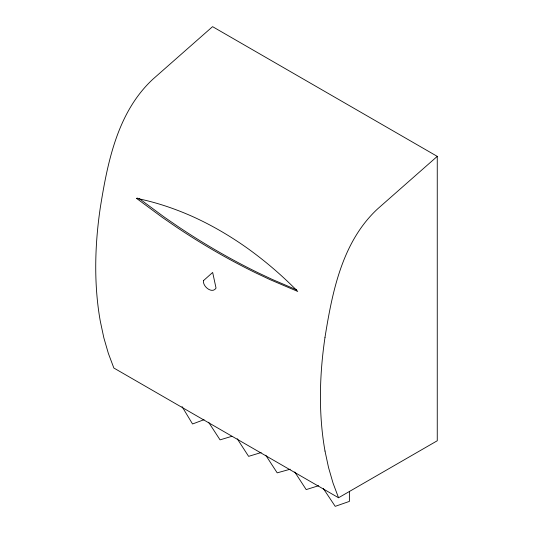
<?xml version="1.0" encoding="UTF-8"?>
<svg xmlns="http://www.w3.org/2000/svg" width="533" height="533" viewBox="0 0 533 533"><rect width="100%" height="100%" fill="white"/><g stroke="black" fill="none" stroke-linecap="round" stroke-linejoin="round"><path stroke-width="0.8" d="M325.003 337.302C332.332 291.678 342.193 241.702 377.684 208.829L437.26 156.376L212.574 26.65L152.998 79.111C117.507 111.977 107.646 161.959 100.311 207.584A377.77 218.104 -60 0 0 100.317 321.326L103.848 337.835L108.372 353.426L113.855 368.03L338.542 497.755L437.26 440.758L437.26 156.376M204.059 419.678L192.54 423.982L182.053 406.599M318.634 485.71L306.195 489.6L294.736 471.965M261.17 452.537L248.618 456.355L237.205 438.746M231.862 436.307L220.049 439.865L208.57 422.209M290.232 469.213L277.193 472.851L265.727 455.215M136.481 198.343C155.696 202.174 174.351 208.443 192.24 216.391A429.884 307.001 76.2 0 1 247.465 248.278C265.454 261.177 282.277 275.654 297.767 291.458L270.291 279.745L256.573 273.282A884.074 631.352 76.2 0 1 175.517 226.485L162.358 217.431L136.481 198.343L137.761 198.116M296.634 289.865L272.21 279.412L258.492 272.949A884.074 631.352 76.2 0 1 177.436 226.145L164.277 217.098L139.046 198.489M323.264 488.428L335.21 506.35L349.388 501.4L349.388 491.519M338.542 497.755L333.058 483.151L328.541 467.561L325.003 451.051M325.01 451.051A377.77 218.104 -60 0 1 325.01 337.302M203.493 280.631C202.413 286.441 212.287 294.303 216.038 288.093L212.66 272.443L203.493 280.631"/></g></svg>
